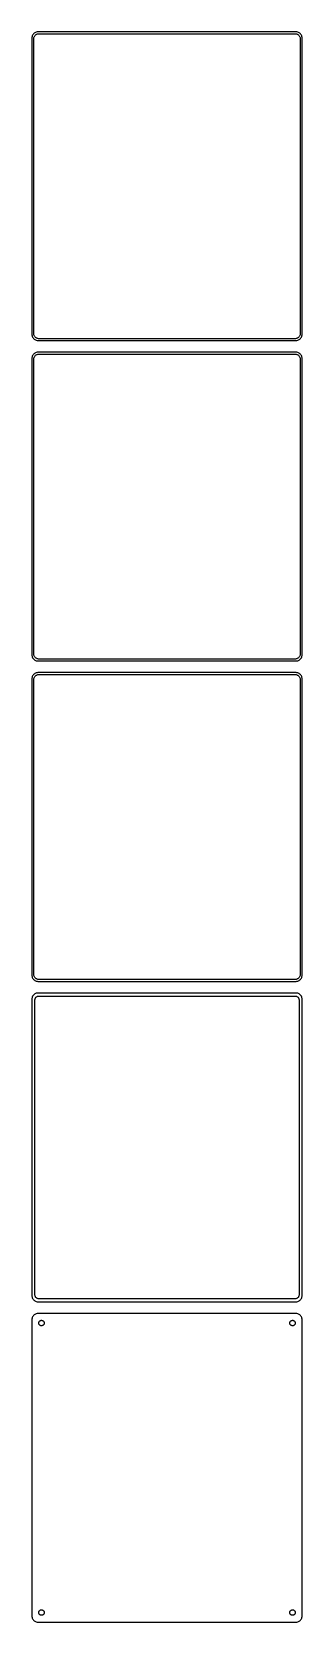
# Model space of a CAD drawing. Header units: metres. Extents: x -105 to 105, y 1125 to 2361.
import ezdxf

# ---------------------------------------------------------------- set-up
doc = ezdxf.new("R2010")
doc.units = ezdxf.units.M

msp = doc.modelspace()

# ---------------------------------------------------------------- linework, layer by layer
for p, q in [((-101.545, 2360.76), (-102.129, 2360.52)), ((-100.937, 2360.91), (-101.545, 2360.76)), ((-100.314, 2360.99), (-100.937, 2360.91)), ((100.314, 2360.99), (-100.314, 2360.99)), ((100.937, 2360.91), (100.314, 2360.99)), ((101.545, 2360.76), (100.937, 2360.91)), ((102.129, 2360.52), (101.545, 2360.76)), ((-104.961, 2356.63), (-105, 2356)), ((-105, 2356), (-105, 2126)), ((-104.843, 2357.24), (-104.961, 2356.63)), ((-104.649, 2357.84), (-104.843, 2357.24)), ((-104.382, 2358.41), (-104.649, 2357.84)), ((-104.045, 2358.94), (-104.382, 2358.41)), ((-103.645, 2359.42), (-104.045, 2358.94)), ((-103.187, 2359.85), (-103.645, 2359.42)), ((-103.5, 2355.5), (-103.468, 2356)), ((-103.5, 2126.5), (-103.5, 2355.5)), ((-103.468, 2356), (-103.374, 2356.49)), ((-103.374, 2356.49), (-103.219, 2356.97)), ((-103.219, 2356.97), (-103.005, 2357.43)), ((-102.679, 2360.22), (-103.187, 2359.85)), ((-103.005, 2357.43), (-102.736, 2357.85)), ((-102.736, 2357.85), (-102.416, 2358.24)), ((-102.129, 2360.52), (-102.679, 2360.22)), ((-102.416, 2358.24), (-102.05, 2358.58)), ((-102.05, 2358.58), (-101.643, 2358.88)), ((-101.643, 2358.88), (-101.203, 2359.12)), ((-101.203, 2359.12), (-100.736, 2359.3)), ((-100.736, 2359.3), (-100.25, 2359.43)), ((-100.25, 2359.43), (-99.7512, 2359.49)), ((-99.7512, 2359.49), (99.7512, 2359.49)), ((99.7512, 2359.49), (100.25, 2359.43)), ((100.25, 2359.43), (100.736, 2359.3)), ((100.736, 2359.3), (101.203, 2359.12)), ((101.203, 2359.12), (101.643, 2358.88)), ((101.643, 2358.88), (102.05, 2358.58)), ((102.05, 2358.58), (102.416, 2358.24)), ((102.679, 2360.22), (102.129, 2360.52)), ((102.416, 2358.24), (102.736, 2357.85)), ((103.187, 2359.85), (102.679, 2360.22)), ((102.736, 2357.85), (103.005, 2357.43)), ((103.005, 2357.43), (103.219, 2356.97)), ((103.645, 2359.42), (103.187, 2359.85)), ((103.219, 2356.97), (103.374, 2356.49)), ((103.374, 2356.49), (103.468, 2356)), ((103.468, 2356), (103.5, 2355.5)), ((103.5, 2355.5), (103.5, 2126.5)), ((104.045, 2358.94), (103.645, 2359.42)), ((104.382, 2358.41), (104.045, 2358.94)), ((104.649, 2357.84), (104.382, 2358.41)), ((104.843, 2357.24), (104.649, 2357.84)), ((104.961, 2356.63), (104.843, 2357.24)), ((105, 2356), (104.961, 2356.63)), ((105, 2126), (105, 2356)), ((-105, 2126), (-104.961, 2125.37)), ((-103.468, 2126), (-103.5, 2126.5)), ((-103.374, 2125.51), (-103.468, 2126)), ((103.468, 2126), (103.374, 2125.51)), ((103.5, 2126.5), (103.468, 2126)), ((104.961, 2125.37), (105, 2126)), ((-104.961, 2125.37), (-104.843, 2124.76)), ((-104.843, 2124.76), (-104.649, 2124.16)), ((-104.649, 2124.16), (-104.382, 2123.59)), ((-104.382, 2123.59), (-104.045, 2123.06)), ((-104.045, 2123.06), (-103.645, 2122.58)), ((-103.645, 2122.58), (-103.187, 2122.15)), ((-103.219, 2125.03), (-103.374, 2125.51)), ((-103.005, 2124.57), (-103.219, 2125.03)), ((-103.187, 2122.15), (-102.679, 2121.78)), ((-102.736, 2124.15), (-103.005, 2124.57)), ((-102.416, 2123.76), (-102.736, 2124.15)), ((-102.679, 2121.78), (-102.129, 2121.48)), ((-102.05, 2123.42), (-102.416, 2123.76)), ((-102.129, 2121.48), (-101.545, 2121.24)), ((-101.643, 2123.12), (-102.05, 2123.42)), ((-101.203, 2122.88), (-101.643, 2123.12)), ((-101.545, 2121.24), (-100.937, 2121.09)), ((-100.736, 2122.7), (-101.203, 2122.88)), ((-100.937, 2121.09), (-100.314, 2121.01)), ((-100.25, 2122.57), (-100.736, 2122.7)), ((-100.314, 2121.01), (100.314, 2121.01)), ((-99.7512, 2122.51), (-100.25, 2122.57)), ((99.7512, 2122.51), (-99.7512, 2122.51)), ((100.25, 2122.57), (99.7512, 2122.51)), ((100.736, 2122.7), (100.25, 2122.57)), ((100.314, 2121.01), (100.937, 2121.09)), ((101.203, 2122.88), (100.736, 2122.7)), ((100.937, 2121.09), (101.545, 2121.24)), ((101.643, 2123.12), (101.203, 2122.88)), ((101.545, 2121.24), (102.129, 2121.48)), ((102.05, 2123.42), (101.643, 2123.12)), ((102.416, 2123.76), (102.05, 2123.42)), ((102.129, 2121.48), (102.679, 2121.78)), ((102.736, 2124.15), (102.416, 2123.76)), ((102.679, 2121.78), (103.187, 2122.15)), ((103.005, 2124.57), (102.736, 2124.15)), ((103.219, 2125.03), (103.005, 2124.57)), ((103.187, 2122.15), (103.645, 2122.58)), ((103.374, 2125.51), (103.219, 2125.03)), ((103.645, 2122.58), (104.045, 2123.06)), ((104.045, 2123.06), (104.382, 2123.59)), ((104.382, 2123.59), (104.649, 2124.16)), ((104.649, 2124.16), (104.843, 2124.76)), ((104.843, 2124.76), (104.961, 2125.37)), ((-104.961, 2107.63), (-105, 2107)), ((-105, 2107), (-105, 1877)), ((-104.843, 2108.24), (-104.961, 2107.63)), ((-104.649, 2108.84), (-104.843, 2108.24)), ((-104.382, 2109.41), (-104.649, 2108.84)), ((-104.045, 2109.94), (-104.382, 2109.41)), ((-103.645, 2110.42), (-104.045, 2109.94)), ((-103.187, 2110.85), (-103.645, 2110.42)), ((-103.5, 2106.5), (-103.468, 2107)), ((-103.5, 1877.5), (-103.5, 2106.5)), ((-103.468, 2107), (-103.374, 2107.49)), ((-103.374, 2107.49), (-103.219, 2107.97)), ((-103.219, 2107.97), (-103.005, 2108.43)), ((-102.679, 2111.22), (-103.187, 2110.85)), ((-103.005, 2108.43), (-102.736, 2108.85)), ((-102.736, 2108.85), (-102.416, 2109.24)), ((-102.129, 2111.52), (-102.679, 2111.22)), ((-102.416, 2109.24), (-102.05, 2109.58)), ((-101.545, 2111.76), (-102.129, 2111.52)), ((-102.05, 2109.58), (-101.643, 2109.88)), ((-101.643, 2109.88), (-101.203, 2110.12)), ((-100.937, 2111.91), (-101.545, 2111.76)), ((-101.203, 2110.12), (-100.736, 2110.3)), ((-100.314, 2111.99), (-100.937, 2111.91)), ((-100.736, 2110.3), (-100.25, 2110.43)), ((100.314, 2111.99), (-100.314, 2111.99)), ((-100.25, 2110.43), (-99.7512, 2110.49)), ((-99.7512, 2110.49), (99.7512, 2110.49)), ((99.7512, 2110.49), (100.25, 2110.43)), ((100.25, 2110.43), (100.736, 2110.3)), ((100.937, 2111.91), (100.314, 2111.99)), ((100.736, 2110.3), (101.203, 2110.12)), ((101.545, 2111.76), (100.937, 2111.91)), ((101.203, 2110.12), (101.643, 2109.88)), ((102.129, 2111.52), (101.545, 2111.76)), ((101.643, 2109.88), (102.05, 2109.58)), ((102.05, 2109.58), (102.416, 2109.24)), ((102.679, 2111.22), (102.129, 2111.52)), ((102.416, 2109.24), (102.736, 2108.85)), ((103.187, 2110.85), (102.679, 2111.22)), ((102.736, 2108.85), (103.005, 2108.43)), ((103.005, 2108.43), (103.219, 2107.97)), ((103.645, 2110.42), (103.187, 2110.85)), ((103.219, 2107.97), (103.374, 2107.49)), ((103.374, 2107.49), (103.468, 2107)), ((103.468, 2107), (103.5, 2106.5)), ((103.5, 2106.5), (103.5, 1877.5)), ((104.045, 2109.94), (103.645, 2110.42)), ((104.382, 2109.41), (104.045, 2109.94)), ((104.649, 2108.84), (104.382, 2109.41)), ((104.843, 2108.24), (104.649, 2108.84)), ((104.961, 2107.63), (104.843, 2108.24)), ((105, 2107), (104.961, 2107.63)), ((105, 1877), (105, 2107)), ((-105, 1877), (-104.961, 1876.37)), ((-104.961, 1876.37), (-104.843, 1875.76)), ((-104.843, 1875.76), (-104.649, 1875.16)), ((-104.649, 1875.16), (-104.382, 1874.59)), ((-104.382, 1874.59), (-104.045, 1874.06)), ((-104.045, 1874.06), (-103.645, 1873.58)), ((-103.645, 1873.58), (-103.187, 1873.15)), ((-103.468, 1877), (-103.5, 1877.5)), ((-103.374, 1876.51), (-103.468, 1877)), ((-103.219, 1876.03), (-103.374, 1876.51)), ((-103.005, 1875.57), (-103.219, 1876.03)), ((-103.187, 1873.15), (-102.679, 1872.78)), ((-102.736, 1875.15), (-103.005, 1875.57)), ((-102.416, 1874.76), (-102.736, 1875.15)), ((-102.679, 1872.78), (-102.129, 1872.48)), ((-102.05, 1874.42), (-102.416, 1874.76)), ((-102.129, 1872.48), (-101.545, 1872.24)), ((-101.643, 1874.12), (-102.05, 1874.42)), ((-101.203, 1873.88), (-101.643, 1874.12)), ((-101.545, 1872.24), (-100.937, 1872.09)), ((-100.736, 1873.7), (-101.203, 1873.88)), ((-100.937, 1872.09), (-100.314, 1872.01)), ((-100.25, 1873.57), (-100.736, 1873.7)), ((-100.314, 1872.01), (100.314, 1872.01)), ((-99.7512, 1873.51), (-100.25, 1873.57)), ((99.7512, 1873.51), (-99.7512, 1873.51)), ((100.25, 1873.57), (99.7512, 1873.51)), ((100.736, 1873.7), (100.25, 1873.57)), ((100.314, 1872.01), (100.937, 1872.09)), ((101.203, 1873.88), (100.736, 1873.7)), ((100.937, 1872.09), (101.545, 1872.24)), ((101.643, 1874.12), (101.203, 1873.88)), ((101.545, 1872.24), (102.129, 1872.48)), ((102.05, 1874.42), (101.643, 1874.12)), ((102.416, 1874.76), (102.05, 1874.42)), ((102.129, 1872.48), (102.679, 1872.78)), ((102.736, 1875.15), (102.416, 1874.76)), ((102.679, 1872.78), (103.187, 1873.15)), ((103.005, 1875.57), (102.736, 1875.15)), ((103.219, 1876.03), (103.005, 1875.57)), ((103.187, 1873.15), (103.645, 1873.58)), ((103.374, 1876.51), (103.219, 1876.03)), ((103.468, 1877), (103.374, 1876.51)), ((103.5, 1877.5), (103.468, 1877)), ((103.645, 1873.58), (104.045, 1874.06)), ((104.045, 1874.06), (104.382, 1874.59)), ((104.382, 1874.59), (104.649, 1875.16)), ((104.649, 1875.16), (104.843, 1875.76)), ((104.843, 1875.76), (104.961, 1876.37)), ((104.961, 1876.37), (105, 1877)), ((-104.961, 1858.63), (-105, 1858)), ((-105, 1858), (-105, 1628)), ((-104.843, 1859.24), (-104.961, 1858.63)), ((-104.649, 1859.84), (-104.843, 1859.24)), ((-104.382, 1860.41), (-104.649, 1859.84)), ((-104.045, 1860.94), (-104.382, 1860.41)), ((-103.645, 1861.42), (-104.045, 1860.94)), ((-103.187, 1861.85), (-103.645, 1861.42)), ((-103.5, 1857.5), (-103.468, 1858)), ((-103.5, 1628.5), (-103.5, 1857.5)), ((-103.468, 1858), (-103.374, 1858.49)), ((-103.374, 1858.49), (-103.219, 1858.97)), ((-103.219, 1858.97), (-103.005, 1859.43)), ((-102.679, 1862.22), (-103.187, 1861.85)), ((-103.005, 1859.43), (-102.736, 1859.85)), ((-102.736, 1859.85), (-102.416, 1860.24)), ((-102.129, 1862.52), (-102.679, 1862.22)), ((-102.416, 1860.24), (-102.05, 1860.58)), ((-101.545, 1862.76), (-102.129, 1862.52)), ((-102.05, 1860.58), (-101.643, 1860.88)), ((-101.643, 1860.88), (-101.203, 1861.12)), ((-100.937, 1862.91), (-101.545, 1862.76)), ((-101.203, 1861.12), (-100.736, 1861.3)), ((-100.314, 1862.99), (-100.937, 1862.91)), ((-100.736, 1861.3), (-100.25, 1861.43)), ((100.314, 1862.99), (-100.314, 1862.99)), ((-100.25, 1861.43), (-99.7512, 1861.49)), ((-99.7512, 1861.49), (99.7512, 1861.49)), ((99.7512, 1861.49), (100.25, 1861.43)), ((100.25, 1861.43), (100.736, 1861.3)), ((100.937, 1862.91), (100.314, 1862.99)), ((100.736, 1861.3), (101.203, 1861.12)), ((101.545, 1862.76), (100.937, 1862.91)), ((101.203, 1861.12), (101.643, 1860.88)), ((102.129, 1862.52), (101.545, 1862.76)), ((101.643, 1860.88), (102.05, 1860.58)), ((102.05, 1860.58), (102.416, 1860.24)), ((102.679, 1862.22), (102.129, 1862.52)), ((102.416, 1860.24), (102.736, 1859.85)), ((103.187, 1861.85), (102.679, 1862.22)), ((102.736, 1859.85), (103.005, 1859.43)), ((103.005, 1859.43), (103.219, 1858.97)), ((103.645, 1861.42), (103.187, 1861.85)), ((103.219, 1858.97), (103.374, 1858.49)), ((103.374, 1858.49), (103.468, 1858)), ((103.468, 1858), (103.5, 1857.5)), ((103.5, 1857.5), (103.5, 1628.5)), ((104.045, 1860.94), (103.645, 1861.42)), ((104.382, 1860.41), (104.045, 1860.94)), ((104.649, 1859.84), (104.382, 1860.41)), ((104.843, 1859.24), (104.649, 1859.84)), ((104.961, 1858.63), (104.843, 1859.24)), ((105, 1858), (104.961, 1858.63)), ((105, 1628), (105, 1858)), ((-105, 1628), (-104.961, 1627.37)), ((-104.961, 1627.37), (-104.843, 1626.76)), ((-104.843, 1626.76), (-104.649, 1626.16)), ((-104.649, 1626.16), (-104.382, 1625.59)), ((-104.382, 1625.59), (-104.045, 1625.06)), ((-104.045, 1625.06), (-103.645, 1624.58)), ((-103.645, 1624.58), (-103.187, 1624.15)), ((-103.468, 1628), (-103.5, 1628.5)), ((-103.374, 1627.51), (-103.468, 1628)), ((-103.219, 1627.03), (-103.374, 1627.51)), ((-103.005, 1626.57), (-103.219, 1627.03)), ((-103.187, 1624.15), (-102.679, 1623.78)), ((-102.736, 1626.15), (-103.005, 1626.57)), ((-102.416, 1625.76), (-102.736, 1626.15)), ((-102.679, 1623.78), (-102.129, 1623.48)), ((-102.05, 1625.42), (-102.416, 1625.76)), ((-102.129, 1623.48), (-101.545, 1623.24)), ((-101.643, 1625.12), (-102.05, 1625.42)), ((-101.203, 1624.88), (-101.643, 1625.12)), ((-101.545, 1623.24), (-100.937, 1623.09)), ((-100.736, 1624.7), (-101.203, 1624.88)), ((-100.937, 1623.09), (-100.314, 1623.01)), ((-100.25, 1624.57), (-100.736, 1624.7)), ((-100.314, 1623.01), (100.314, 1623.01)), ((-99.7512, 1624.51), (-100.25, 1624.57)), ((99.7512, 1624.51), (-99.7512, 1624.51)), ((100.25, 1624.57), (99.7512, 1624.51)), ((100.736, 1624.7), (100.25, 1624.57)), ((100.314, 1623.01), (100.937, 1623.09)), ((101.203, 1624.88), (100.736, 1624.7)), ((100.937, 1623.09), (101.545, 1623.24)), ((101.643, 1625.12), (101.203, 1624.88)), ((101.545, 1623.24), (102.129, 1623.48)), ((102.05, 1625.42), (101.643, 1625.12)), ((102.416, 1625.76), (102.05, 1625.42)), ((102.129, 1623.48), (102.679, 1623.78)), ((102.736, 1626.15), (102.416, 1625.76)), ((102.679, 1623.78), (103.187, 1624.15)), ((103.005, 1626.57), (102.736, 1626.15)), ((103.219, 1627.03), (103.005, 1626.57)), ((103.187, 1624.15), (103.645, 1624.58)), ((103.374, 1627.51), (103.219, 1627.03)), ((103.468, 1628), (103.374, 1627.51)), ((103.5, 1628.5), (103.468, 1628)), ((103.645, 1624.58), (104.045, 1625.06)), ((104.045, 1625.06), (104.382, 1625.59)), ((104.382, 1625.59), (104.649, 1626.16)), ((104.649, 1626.16), (104.843, 1626.76)), ((104.843, 1626.76), (104.961, 1627.37)), ((104.961, 1627.37), (105, 1628)), ((-104.961, 1609.63), (-105, 1609)), ((-105, 1609), (-105, 1379)), ((-104.843, 1610.24), (-104.961, 1609.63)), ((-104.649, 1610.84), (-104.843, 1610.24)), ((-104.382, 1611.41), (-104.649, 1610.84)), ((-104.045, 1611.94), (-104.382, 1611.41)), ((-103.645, 1612.42), (-104.045, 1611.94)), ((-103.187, 1612.85), (-103.645, 1612.42)), ((-102.679, 1613.22), (-103.187, 1612.85)), ((-102.129, 1613.52), (-102.679, 1613.22)), ((-102.613, 1608.5), (-102.588, 1608.89)), ((-102.613, 1379.5), (-102.613, 1608.5)), ((-102.588, 1608.89), (-102.515, 1609.27)), ((-102.515, 1609.27), (-102.394, 1609.65)), ((-102.394, 1609.65), (-102.228, 1610)), ((-102.228, 1610), (-102.018, 1610.33)), ((-101.545, 1613.76), (-102.129, 1613.52)), ((-102.018, 1610.33), (-101.769, 1610.63)), ((-101.769, 1610.63), (-101.484, 1610.9)), ((-100.937, 1613.91), (-101.545, 1613.76)), ((-101.484, 1610.9), (-101.168, 1611.13)), ((-101.168, 1611.13), (-100.825, 1611.32)), ((-100.314, 1613.99), (-100.937, 1613.91)), ((-100.825, 1611.32), (-100.462, 1611.46)), ((-100.462, 1611.46), (-100.083, 1611.56)), ((100.314, 1613.99), (-100.314, 1613.99)), ((-100.083, 1611.56), (-99.6955, 1611.61)), ((-99.6955, 1611.61), (99.6955, 1611.61)), ((99.6955, 1611.61), (100.083, 1611.56)), ((100.083, 1611.56), (100.462, 1611.46)), ((100.937, 1613.91), (100.314, 1613.99)), ((100.462, 1611.46), (100.825, 1611.32)), ((100.825, 1611.32), (101.168, 1611.13)), ((101.545, 1613.76), (100.937, 1613.91)), ((101.168, 1611.13), (101.484, 1610.9)), ((101.484, 1610.9), (101.769, 1610.63)), ((102.129, 1613.52), (101.545, 1613.76)), ((101.769, 1610.63), (102.018, 1610.33)), ((102.018, 1610.33), (102.228, 1610)), ((102.679, 1613.22), (102.129, 1613.52)), ((102.228, 1610), (102.394, 1609.65)), ((102.394, 1609.65), (102.515, 1609.27)), ((102.515, 1609.27), (102.588, 1608.89)), ((102.588, 1608.89), (102.613, 1608.5)), ((102.613, 1608.5), (102.613, 1379.5)), ((103.187, 1612.85), (102.679, 1613.22)), ((103.645, 1612.42), (103.187, 1612.85)), ((104.045, 1611.94), (103.645, 1612.42)), ((104.382, 1611.41), (104.045, 1611.94)), ((104.649, 1610.84), (104.382, 1611.41)), ((104.843, 1610.24), (104.649, 1610.84)), ((104.961, 1609.63), (104.843, 1610.24)), ((105, 1609), (104.961, 1609.63)), ((105, 1379), (105, 1609)), ((-105, 1379), (-104.961, 1378.37)), ((-104.961, 1378.37), (-104.843, 1377.76)), ((-104.843, 1377.76), (-104.649, 1377.16)), ((-104.649, 1377.16), (-104.382, 1376.59)), ((-104.382, 1376.59), (-104.045, 1376.06)), ((-104.045, 1376.06), (-103.645, 1375.58)), ((-103.645, 1375.58), (-103.187, 1375.15)), ((-103.187, 1375.15), (-102.679, 1374.78)), ((-102.679, 1374.78), (-102.129, 1374.48)), ((-102.588, 1379.11), (-102.613, 1379.5)), ((-102.515, 1378.73), (-102.588, 1379.11)), ((-102.394, 1378.35), (-102.515, 1378.73)), ((-102.228, 1378), (-102.394, 1378.35)), ((-102.018, 1377.67), (-102.228, 1378)), ((-102.129, 1374.48), (-101.545, 1374.24)), ((-101.769, 1377.37), (-102.018, 1377.67)), ((-101.484, 1377.1), (-101.769, 1377.37)), ((-101.545, 1374.24), (-100.937, 1374.09)), ((-101.168, 1376.87), (-101.484, 1377.1)), ((-100.825, 1376.68), (-101.168, 1376.87)), ((-100.937, 1374.09), (-100.314, 1374.01)), ((-100.462, 1376.54), (-100.825, 1376.68)), ((-100.083, 1376.44), (-100.462, 1376.54)), ((-100.314, 1374.01), (100.314, 1374.01)), ((-99.6955, 1376.39), (-100.083, 1376.44)), ((99.6955, 1376.39), (-99.6955, 1376.39)), ((100.083, 1376.44), (99.6955, 1376.39)), ((100.462, 1376.54), (100.083, 1376.44)), ((100.314, 1374.01), (100.937, 1374.09)), ((100.825, 1376.68), (100.462, 1376.54)), ((101.168, 1376.87), (100.825, 1376.68)), ((100.937, 1374.09), (101.545, 1374.24)), ((101.484, 1377.1), (101.168, 1376.87)), ((101.769, 1377.37), (101.484, 1377.1)), ((101.545, 1374.24), (102.129, 1374.48)), ((102.018, 1377.67), (101.769, 1377.37)), ((102.228, 1378), (102.018, 1377.67)), ((102.129, 1374.48), (102.679, 1374.78)), ((102.394, 1378.35), (102.228, 1378)), ((102.515, 1378.73), (102.394, 1378.35)), ((102.588, 1379.11), (102.515, 1378.73)), ((102.613, 1379.5), (102.588, 1379.11)), ((102.679, 1374.78), (103.187, 1375.15)), ((103.187, 1375.15), (103.645, 1375.58)), ((103.645, 1375.58), (104.045, 1376.06)), ((104.045, 1376.06), (104.382, 1376.59)), ((104.382, 1376.59), (104.649, 1377.16)), ((104.649, 1377.16), (104.843, 1377.76)), ((104.843, 1377.76), (104.961, 1378.37)), ((104.961, 1378.37), (105, 1379)), ((-104.961, 1360.63), (-105, 1360)), ((-105, 1360), (-105, 1130)), ((-104.843, 1361.24), (-104.961, 1360.63)), ((-104.649, 1361.84), (-104.843, 1361.24)), ((-104.382, 1362.41), (-104.649, 1361.84)), ((-104.045, 1362.94), (-104.382, 1362.41)), ((-103.645, 1363.42), (-104.045, 1362.94)), ((-103.187, 1363.85), (-103.645, 1363.42)), ((-102.679, 1364.22), (-103.187, 1363.85)), ((-102.129, 1364.52), (-102.679, 1364.22)), ((-101.545, 1364.76), (-102.129, 1364.52)), ((-100.937, 1364.91), (-101.545, 1364.76)), ((-100.314, 1364.99), (-100.937, 1364.91)), ((100.314, 1364.99), (-100.314, 1364.99)), ((-98.1598, 1359.53), (-97.9001, 1359.6)), ((-97.9001, 1359.6), (-97.6341, 1359.63)), ((-97.6341, 1359.63), (-97.3659, 1359.63)), ((-97.3659, 1359.63), (-97.0999, 1359.6)), ((-97.0999, 1359.6), (-96.8401, 1359.53)), ((96.8401, 1359.53), (97.0999, 1359.6)), ((97.0999, 1359.6), (97.3659, 1359.63)), ((97.3659, 1359.63), (97.6341, 1359.63)), ((97.6341, 1359.63), (97.9001, 1359.6)), ((97.9001, 1359.6), (98.1598, 1359.53)), ((100.937, 1364.91), (100.314, 1364.99)), ((101.545, 1364.76), (100.937, 1364.91)), ((102.129, 1364.52), (101.545, 1364.76)), ((102.679, 1364.22), (102.129, 1364.52)), ((103.187, 1363.85), (102.679, 1364.22)), ((103.645, 1363.42), (103.187, 1363.85)), ((104.045, 1362.94), (103.645, 1363.42)), ((104.382, 1362.41), (104.045, 1362.94)), ((104.649, 1361.84), (104.382, 1362.41)), ((104.843, 1361.24), (104.649, 1361.84)), ((104.961, 1360.63), (104.843, 1361.24)), ((105, 1360), (104.961, 1360.63)), ((105, 1130), (105, 1360)), ((-99.6353, 1357.5), (-99.6185, 1357.77)), ((-99.6185, 1357.23), (-99.6353, 1357.5)), ((-99.6185, 1357.77), (-99.5682, 1358.03)), ((-99.5682, 1356.97), (-99.6185, 1357.23)), ((-99.5682, 1358.03), (-99.4853, 1358.29)), ((-99.4853, 1356.71), (-99.5682, 1356.97)), ((-99.4853, 1358.29), (-99.3712, 1358.53)), ((-99.3712, 1356.47), (-99.4853, 1356.71)), ((-99.3712, 1358.53), (-99.2275, 1358.76)), ((-99.2275, 1356.24), (-99.3712, 1356.47)), ((-99.2275, 1358.76), (-99.0566, 1358.96)), ((-99.0566, 1356.04), (-99.2275, 1356.24)), ((-99.0566, 1358.96), (-98.8611, 1359.15)), ((-98.8611, 1355.85), (-99.0566, 1356.04)), ((-98.8611, 1359.15), (-98.6441, 1359.3)), ((-98.6441, 1355.7), (-98.8611, 1355.85)), ((-98.6441, 1359.3), (-98.4092, 1359.43)), ((-98.4092, 1355.57), (-98.6441, 1355.7)), ((-98.4092, 1359.43), (-98.1598, 1359.53)), ((-98.1598, 1355.47), (-98.4092, 1355.57)), ((-97.9001, 1355.4), (-98.1598, 1355.47)), ((-97.6341, 1355.37), (-97.9001, 1355.4)), ((-97.3659, 1355.37), (-97.6341, 1355.37)), ((-97.0999, 1355.4), (-97.3659, 1355.37)), ((-96.8401, 1355.47), (-97.0999, 1355.4)), ((-96.8401, 1359.53), (-96.5908, 1359.43)), ((-96.5908, 1355.57), (-96.8401, 1355.47)), ((-96.5908, 1359.43), (-96.3559, 1359.3)), ((-96.3559, 1355.7), (-96.5908, 1355.57)), ((-96.3559, 1359.3), (-96.1389, 1359.15)), ((-96.1389, 1355.85), (-96.3559, 1355.7)), ((-96.1389, 1359.15), (-95.9434, 1358.96)), ((-95.9434, 1356.04), (-96.1389, 1355.85)), ((-95.9434, 1358.96), (-95.7725, 1358.76)), ((-95.7725, 1356.24), (-95.9434, 1356.04)), ((-95.7725, 1358.76), (-95.6288, 1358.53)), ((-95.6288, 1356.47), (-95.7725, 1356.24)), ((-95.6288, 1358.53), (-95.5146, 1358.29)), ((-95.5146, 1356.71), (-95.6288, 1356.47)), ((-95.5146, 1358.29), (-95.4318, 1358.03)), ((-95.4318, 1356.97), (-95.5146, 1356.71)), ((-95.4318, 1358.03), (-95.3815, 1357.77)), ((-95.3815, 1357.23), (-95.4318, 1356.97)), ((-95.3815, 1357.77), (-95.3647, 1357.5)), ((-95.3647, 1357.5), (-95.3815, 1357.23)), ((95.3647, 1357.5), (95.3815, 1357.77)), ((95.3815, 1357.23), (95.3647, 1357.5)), ((95.3815, 1357.77), (95.4318, 1358.03)), ((95.4318, 1356.97), (95.3815, 1357.23)), ((95.4318, 1358.03), (95.5146, 1358.29)), ((95.5146, 1356.71), (95.4318, 1356.97)), ((95.5146, 1358.29), (95.6288, 1358.53)), ((95.6288, 1356.47), (95.5146, 1356.71)), ((95.6288, 1358.53), (95.7725, 1358.76)), ((95.7725, 1356.24), (95.6288, 1356.47)), ((95.7725, 1358.76), (95.9434, 1358.96)), ((95.9434, 1356.04), (95.7725, 1356.24)), ((95.9434, 1358.96), (96.1389, 1359.15)), ((96.1389, 1355.85), (95.9434, 1356.04)), ((96.1389, 1359.15), (96.3559, 1359.3)), ((96.3559, 1355.7), (96.1389, 1355.85)), ((96.3559, 1359.3), (96.5908, 1359.43)), ((96.5908, 1355.57), (96.3559, 1355.7)), ((96.5908, 1359.43), (96.8401, 1359.53)), ((96.8401, 1355.47), (96.5908, 1355.57)), ((97.0999, 1355.4), (96.8401, 1355.47)), ((97.3659, 1355.37), (97.0999, 1355.4)), ((97.6341, 1355.37), (97.3659, 1355.37)), ((97.9001, 1355.4), (97.6341, 1355.37)), ((98.1598, 1355.47), (97.9001, 1355.4)), ((98.1598, 1359.53), (98.4092, 1359.43)), ((98.4092, 1355.57), (98.1598, 1355.47)), ((98.4092, 1359.43), (98.6441, 1359.3)), ((98.6441, 1355.7), (98.4092, 1355.57)), ((98.6441, 1359.3), (98.8611, 1359.15)), ((98.8611, 1355.85), (98.6441, 1355.7)), ((98.8611, 1359.15), (99.0566, 1358.96)), ((99.0566, 1356.04), (98.8611, 1355.85)), ((99.0566, 1358.96), (99.2275, 1358.76)), ((99.2275, 1356.24), (99.0566, 1356.04)), ((99.2275, 1358.76), (99.3712, 1358.53)), ((99.3712, 1356.47), (99.2275, 1356.24)), ((99.3712, 1358.53), (99.4853, 1358.29)), ((99.4853, 1356.71), (99.3712, 1356.47)), ((99.4853, 1358.29), (99.5682, 1358.03)), ((99.5682, 1356.97), (99.4853, 1356.71)), ((99.5682, 1358.03), (99.6185, 1357.77)), ((99.6185, 1357.23), (99.5682, 1356.97)), ((99.6185, 1357.77), (99.6353, 1357.5)), ((99.6353, 1357.5), (99.6185, 1357.23)), ((-105, 1130), (-104.961, 1129.37)), ((-104.961, 1129.37), (-104.843, 1128.76)), ((-104.843, 1128.76), (-104.649, 1128.16)), ((-104.649, 1128.16), (-104.382, 1127.59)), ((-104.382, 1127.59), (-104.045, 1127.06)), ((-104.045, 1127.06), (-103.645, 1126.58)), ((-103.645, 1126.58), (-103.187, 1126.15)), ((-103.187, 1126.15), (-102.679, 1125.78)), ((-102.679, 1125.78), (-102.129, 1125.48)), ((-102.129, 1125.48), (-101.545, 1125.24)), ((-101.545, 1125.24), (-100.937, 1125.09)), ((-100.937, 1125.09), (-100.314, 1125.01)), ((-100.314, 1125.01), (100.314, 1125.01)), ((-99.6353, 1132.5), (-99.6185, 1132.77)), ((-99.6185, 1132.23), (-99.6353, 1132.5)), ((-99.6185, 1132.77), (-99.5682, 1133.03)), ((-99.5682, 1131.97), (-99.6185, 1132.23)), ((-99.5682, 1133.03), (-99.4853, 1133.29)), ((-99.4853, 1131.71), (-99.5682, 1131.97)), ((-99.4853, 1133.29), (-99.3712, 1133.53)), ((-99.3712, 1131.47), (-99.4853, 1131.71)), ((-99.3712, 1133.53), (-99.2275, 1133.76)), ((-99.2275, 1131.24), (-99.3712, 1131.47)), ((-99.2275, 1133.76), (-99.0566, 1133.96)), ((-99.0566, 1131.04), (-99.2275, 1131.24)), ((-99.0566, 1133.96), (-98.8611, 1134.15)), ((-98.8611, 1130.85), (-99.0566, 1131.04)), ((-98.8611, 1134.15), (-98.6441, 1134.3)), ((-98.6441, 1130.7), (-98.8611, 1130.85)), ((-98.6441, 1134.3), (-98.4092, 1134.43)), ((-98.4092, 1130.57), (-98.6441, 1130.7)), ((-98.4092, 1134.43), (-98.1598, 1134.53)), ((-98.1598, 1130.47), (-98.4092, 1130.57)), ((-98.1598, 1134.53), (-97.9001, 1134.6)), ((-97.9001, 1130.4), (-98.1598, 1130.47)), ((-97.9001, 1134.6), (-97.6341, 1134.63)), ((-97.6341, 1130.37), (-97.9001, 1130.4)), ((-97.6341, 1134.63), (-97.3659, 1134.63)), ((-97.3659, 1130.37), (-97.6341, 1130.37)), ((-97.3659, 1134.63), (-97.0999, 1134.6)), ((-97.0999, 1130.4), (-97.3659, 1130.37)), ((-97.0999, 1134.6), (-96.8401, 1134.53)), ((-96.8401, 1130.47), (-97.0999, 1130.4)), ((-96.8401, 1134.53), (-96.5908, 1134.43)), ((-96.5908, 1130.57), (-96.8401, 1130.47)), ((-96.5908, 1134.43), (-96.3559, 1134.3)), ((-96.3559, 1130.7), (-96.5908, 1130.57)), ((-96.3559, 1134.3), (-96.1389, 1134.15)), ((-96.1389, 1130.85), (-96.3559, 1130.7)), ((-96.1389, 1134.15), (-95.9434, 1133.96)), ((-95.9434, 1131.04), (-96.1389, 1130.85)), ((-95.9434, 1133.96), (-95.7725, 1133.76)), ((-95.7725, 1131.24), (-95.9434, 1131.04)), ((-95.7725, 1133.76), (-95.6288, 1133.53)), ((-95.6288, 1131.47), (-95.7725, 1131.24)), ((-95.6288, 1133.53), (-95.5146, 1133.29)), ((-95.5146, 1131.71), (-95.6288, 1131.47)), ((-95.5146, 1133.29), (-95.4318, 1133.03)), ((-95.4318, 1131.97), (-95.5146, 1131.71)), ((-95.4318, 1133.03), (-95.3815, 1132.77)), ((-95.3815, 1132.23), (-95.4318, 1131.97)), ((-95.3815, 1132.77), (-95.3647, 1132.5)), ((-95.3647, 1132.5), (-95.3815, 1132.23)), ((95.3647, 1132.5), (95.3815, 1132.77)), ((95.3815, 1132.23), (95.3647, 1132.5)), ((95.3815, 1132.77), (95.4318, 1133.03)), ((95.4318, 1131.97), (95.3815, 1132.23)), ((95.4318, 1133.03), (95.5146, 1133.29)), ((95.5146, 1131.71), (95.4318, 1131.97)), ((95.5146, 1133.29), (95.6288, 1133.53)), ((95.6288, 1131.47), (95.5146, 1131.71)), ((95.6288, 1133.53), (95.7725, 1133.76)), ((95.7725, 1131.24), (95.6288, 1131.47)), ((95.7725, 1133.76), (95.9434, 1133.96)), ((95.9434, 1131.04), (95.7725, 1131.24)), ((95.9434, 1133.96), (96.1389, 1134.15)), ((96.1389, 1130.85), (95.9434, 1131.04)), ((96.1389, 1134.15), (96.3559, 1134.3)), ((96.3559, 1130.7), (96.1389, 1130.85)), ((96.3559, 1134.3), (96.5908, 1134.43)), ((96.5908, 1130.57), (96.3559, 1130.7)), ((96.5908, 1134.43), (96.8401, 1134.53)), ((96.8401, 1130.47), (96.5908, 1130.57)), ((96.8401, 1134.53), (97.0999, 1134.6)), ((97.0999, 1130.4), (96.8401, 1130.47)), ((97.0999, 1134.6), (97.3659, 1134.63)), ((97.3659, 1130.37), (97.0999, 1130.4)), ((97.3659, 1134.63), (97.6341, 1134.63)), ((97.6341, 1130.37), (97.3659, 1130.37)), ((97.6341, 1134.63), (97.9001, 1134.6)), ((97.9001, 1130.4), (97.6341, 1130.37)), ((97.9001, 1134.6), (98.1598, 1134.53)), ((98.1598, 1130.47), (97.9001, 1130.4)), ((98.1598, 1134.53), (98.4092, 1134.43)), ((98.4092, 1130.57), (98.1598, 1130.47)), ((98.4092, 1134.43), (98.6441, 1134.3)), ((98.6441, 1130.7), (98.4092, 1130.57)), ((98.6441, 1134.3), (98.8611, 1134.15)), ((98.8611, 1130.85), (98.6441, 1130.7)), ((98.8611, 1134.15), (99.0566, 1133.96)), ((99.0566, 1131.04), (98.8611, 1130.85)), ((99.0566, 1133.96), (99.2275, 1133.76)), ((99.2275, 1131.24), (99.0566, 1131.04)), ((99.2275, 1133.76), (99.3712, 1133.53)), ((99.3712, 1131.47), (99.2275, 1131.24)), ((99.3712, 1133.53), (99.4853, 1133.29)), ((99.4853, 1131.71), (99.3712, 1131.47)), ((99.4853, 1133.29), (99.5682, 1133.03)), ((99.5682, 1131.97), (99.4853, 1131.71)), ((99.5682, 1133.03), (99.6185, 1132.77)), ((99.6185, 1132.23), (99.5682, 1131.97)), ((99.6185, 1132.77), (99.6353, 1132.5)), ((99.6353, 1132.5), (99.6185, 1132.23)), ((100.314, 1125.01), (100.937, 1125.09)), ((100.937, 1125.09), (101.545, 1125.24)), ((101.545, 1125.24), (102.129, 1125.48)), ((102.129, 1125.48), (102.679, 1125.78)), ((102.679, 1125.78), (103.187, 1126.15)), ((103.187, 1126.15), (103.645, 1126.58)), ((103.645, 1126.58), (104.045, 1127.06)), ((104.045, 1127.06), (104.382, 1127.59)), ((104.382, 1127.59), (104.649, 1128.16)), ((104.649, 1128.16), (104.843, 1128.76)), ((104.843, 1128.76), (104.961, 1129.37)), ((104.961, 1129.37), (105, 1130))]:
    msp.add_line(p, q)

doc.saveas('drawing.dxf')
